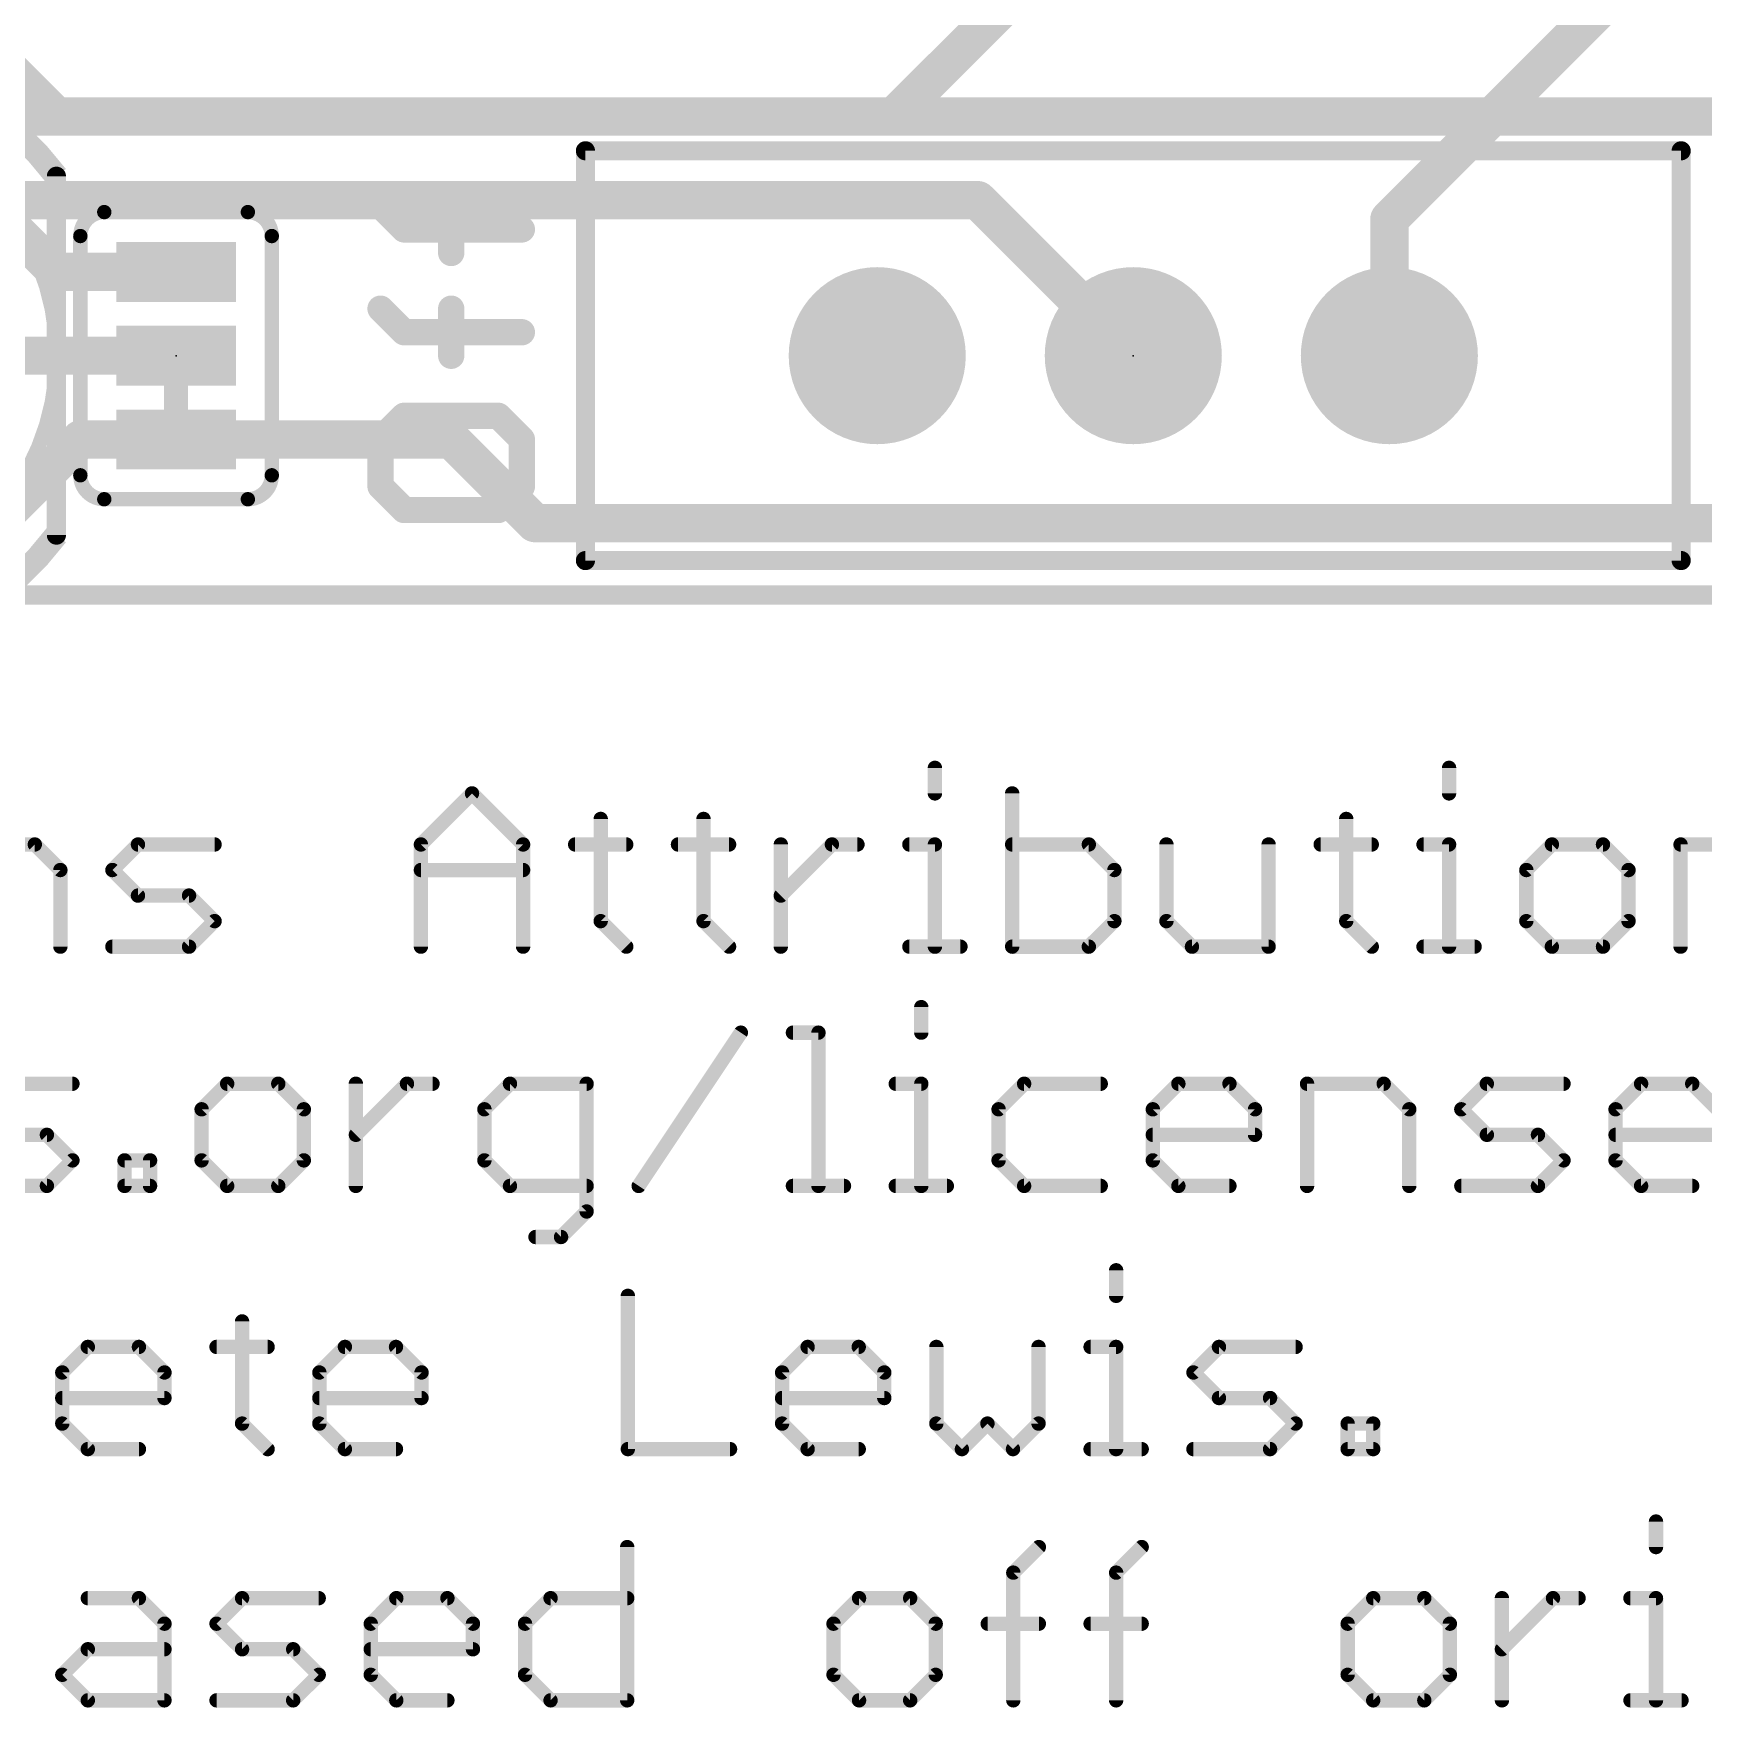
# Model space of a CAD drawing. Extents: x -12 to 102, y -12 to 69.
# Drawn here: x 40.4 to 58.12, y -11.81 to 5.96 of the extents above; entities that cross this region are included whole.
import ezdxf

# ---------------------------------------------------------------- set-up
doc = ezdxf.new("R2010")
doc.units = 0
for name, color, linetype in [('1', 12, 'CONTINUOUS'), ('16', 132, 'CONTINUOUS'), ('17', 110, 'CONTINUOUS'), ('20', 53, 'CONTINUOUS'), ('21', 41, 'CONTINUOUS'), ('22', 40, 'CONTINUOUS'), ('23', 53, 'CONTINUOUS'), ('24', 53, 'CONTINUOUS'), ('51', 53, 'CONTINUOUS')]:
    doc.layers.add(name, color=color, linetype=linetype)

# ---------------------------------------------------------------- blocks, each defined once
blk = doc.blocks.new('RECT')
blk.add_solid([(-0.5, -0.5), (0.5, -0.5), (-0.5, 0.5), (0.5, 0.5)])
blk = doc.blocks.new('ROUNDP')
at = {"const_width": 0.5}
blk.add_lwpolyline([(0, -0.25, 1), (0, 0.25, 1), (0, -0.25)], format="xyb", dxfattribs=at)

msp = doc.modelspace()

# ---------------------------------------------------------------- linework, layer by layer
at = {"layer": '1', "const_width": 0.4064}
for points in [[(53.34, 8.89), (49.53, 5.08)], [(40.64, 5.08), (38.0485, 7.6715)], [(54.7878, 3.9878), (58.42, 7.62)], [(40.64, 5.08), (49.53, 5.08)], [(50.419, 4.191), (38.989, 4.191)], [(52.07, 2.54), (50.419, 4.191)], [(54.7878, 2.54), (54.7878, 3.9878)]]:
    msp.add_lwpolyline(points, dxfattribs=at)
at = {"layer": '1', "const_width": 0.2032}
for points in [[(40.64, 5.1816, 1), (40.64, 4.9784)], [(40.5682, 5.0082, 1), (40.7118, 5.1518)], [(49.4582, 5.1518, 1), (49.6018, 5.0082)], [(49.53, 4.9784, 1), (49.53, 5.1816)], [(50.4908, 4.2628, 1), (50.3472, 4.1192)], [(50.419, 4.0894, 1), (50.419, 4.2926)], [(54.8894, 3.9878, 1), (54.6862, 3.9878)], [(54.716, 4.0596, 1), (54.8596, 3.916)], [(51.9982, 2.4682, 1), (52.1418, 2.6118)], [(54.6862, 2.54, 1), (54.8894, 2.54)]]:
    msp.add_lwpolyline(points, format="xyb", dxfattribs=at)
at = {"layer": '16'}
for points, const_width in [([(25.4, 5.08), (60.706, 5.08)], 0.4064), ([(39.751, 4.318), (40.64, 3.429)], 0.4064), ([(40.64, 3.429), (41.91, 3.429)], 0.4064), ([(39.37, 2.54), (41.91, 2.54)], 0.4064), ([(41.91, 2.54), (41.91, 1.778)], 0.254), ([(40.894, 1.651), (40.132, 0.889)], 0.4064), ([(40.894, 1.651), (41.91, 1.651)], 0.4064), ([(44.831, 1.651), (41.91, 1.651)], 0.4064), ([(44.831, 1.651), (45.72, 0.762)], 0.4064), ([(61.722, 0.762), (45.72, 0.762)], 0.4064)]:
    msp.add_lwpolyline(points, dxfattribs=dict(at, const_width=const_width))
for points, const_width in [([(40.64, 3.5306, 1), (40.64, 3.3274)], 0.2032), ([(40.5682, 3.3572, 1), (40.7118, 3.5008)], 0.2032), ([(41.91, 3.3274, 1), (41.91, 3.5306)], 0.2032), ([(41.9735, 2.54, 1), (41.8465, 2.54)], 0.127), ([(41.91, 2.4384, 1), (41.91, 2.6416)], 0.2032), ([(40.894, 1.7526, 1), (40.894, 1.5494)], 0.2032), ([(40.9658, 1.5792, 1), (40.8222, 1.7228)], 0.2032), ([(41.91, 1.7526, 1), (41.91, 1.5494)], 0.2032), ([(41.8465, 1.778, 1), (41.9735, 1.778)], 0.127), ([(41.91, 1.5494, 1), (41.91, 1.7526)], 0.2032), ([(44.9028, 1.7228, 1), (44.7592, 1.5792)], 0.2032), ([(44.831, 1.5494, 1), (44.831, 1.7526)], 0.2032), ([(45.72, 0.8636, 1), (45.72, 0.6604)], 0.2032), ([(45.6482, 0.6902, 1), (45.7918, 0.8338)], 0.2032)]:
    msp.add_lwpolyline(points, format="xyb", dxfattribs=dict(at, const_width=const_width))
at = {"layer": '20', "const_width": 0.2032}
msp.add_lwpolyline([(2.54, 0), (73.66, 0)], dxfattribs=at)
at = {"layer": '21'}
for points, const_width in [([(40.64, 4.445, 3), (40.64, 0.635)], 0.254), ([(38.1, 0, 1), (38.1, 5.08, 1), (38.1, 0)], 0.1524), ([(46.255, 4.7658, 1), (46.255, 4.6642)], 0.1016), ([(46.3058, 4.715, 1), (46.2042, 4.715)], 0.1016), ([(57.9358, 4.715, 1), (57.8342, 4.715)], 0.1016), ([(57.885, 4.6642, 1), (57.885, 4.7658)], 0.1016), ([(40.6908, 4.445, 1), (40.5892, 4.445)], 0.1016), ([(44.1298, 4.1796, 1), (44.031, 4.0809)], 0.1397), ([(44.9002, 4.1303, 1), (44.7605, 4.1303)], 0.1397), ([(44.3304, 3.9501, 1), (44.3304, 3.8104)], 0.1397), ([(44.281, 3.8309, 1), (44.3798, 3.9297)], 0.1397), ([(45.5803, 3.8104, 1), (45.5803, 3.9501)], 0.1397), ([(44.7605, 3.6303, 1), (44.9002, 3.6303)], 0.1397), ([(44.1298, 3.0882, 1), (44.031, 2.9894)], 0.1397), ([(44.9002, 3.0388, 1), (44.7605, 3.0388)], 0.1397), ([(44.3304, 2.8587, 1), (44.3304, 2.719)], 0.1397), ([(44.281, 2.7394, 1), (44.3798, 2.8382)], 0.1397), ([(45.5803, 2.719, 1), (45.5803, 2.8587)], 0.1397), ([(41.2877, 2.6266, 1), (41.2877, 2.4869)], 0.1397), ([(42.2876, 2.4869, 1), (42.2876, 2.6266)], 0.1397), ([(44.7605, 2.5389, 1), (44.9002, 2.5389)], 0.1397), ([(44.3304, 1.9715, 1), (44.3304, 1.8318)], 0.1397), ([(44.3798, 1.8522, 1), (44.281, 1.951)], 0.1397), ([(45.3797, 1.951, 1), (45.2809, 1.8522)], 0.1397), ([(45.3303, 1.8318, 1), (45.3303, 1.9715)], 0.1397), ([(44.1503, 1.6516, 1), (44.0106, 1.6516)], 0.1397), ([(45.6502, 1.6516, 1), (45.5104, 1.6516)], 0.1397), ([(44.031, 1.701, 1), (44.1298, 1.6022)], 0.1397), ([(45.5309, 1.6022, 1), (45.6297, 1.701)], 0.1397), ([(44.1298, 1.2011, 1), (44.031, 1.1023)], 0.1397), ([(45.6297, 1.1023, 1), (45.5309, 1.2011)], 0.1397), ([(44.0106, 1.1517, 1), (44.1503, 1.1517)], 0.1397), ([(45.5104, 1.1517, 1), (45.6502, 1.1517)], 0.1397), ([(44.3304, 0.9716, 1), (44.3304, 0.8319)], 0.1397), ([(44.281, 0.8523, 1), (44.3798, 0.9511)], 0.1397), ([(45.2809, 0.9511, 1), (45.3797, 0.8523)], 0.1397), ([(45.3303, 0.8319, 1), (45.3303, 0.9716)], 0.1397), ([(40.5892, 0.635, 1), (40.6908, 0.635)], 0.1016), ([(46.255, 0.4158, 1), (46.255, 0.3142)], 0.1016), ([(46.2042, 0.365, 1), (46.3058, 0.365)], 0.1016), ([(57.8342, 0.365, 1), (57.9358, 0.365)], 0.1016), ([(57.885, 0.3142, 1), (57.885, 0.4158)], 0.1016)]:
    msp.add_lwpolyline(points, format="xyb", dxfattribs=dict(at, const_width=const_width))
for points, const_width in [([(57.885, 4.715), (46.255, 4.715)], 0.2032), ([(46.255, 4.715), (46.255, 0.365)], 0.2032), ([(57.885, 0.365), (57.885, 4.715)], 0.2032), ([(40.64, 0.635), (40.64, 4.445)], 0.2032), ([(44.3304, 3.8803), (44.0804, 4.1303)], 0.2794), ([(44.8304, 3.6303), (44.8304, 4.1303)], 0.2794), ([(45.5803, 3.8803), (44.3304, 3.8803)], 0.2794), ([(44.3304, 2.7888), (44.0804, 3.0388)], 0.2794), ([(44.8304, 2.5389), (44.8304, 3.0388)], 0.2794), ([(45.5803, 2.7888), (44.3304, 2.7888)], 0.2794), ([(41.2877, 2.5567), (42.2876, 2.5567)], 0.2794), ([(44.3304, 1.9016), (44.0804, 1.6516)], 0.2794), ([(45.3303, 1.9016), (44.3304, 1.9016)], 0.2794), ([(45.5803, 1.6516), (45.3303, 1.9016)], 0.2794), ([(44.0804, 1.6516), (44.0804, 1.1517)], 0.2794), ([(45.5803, 1.1517), (45.5803, 1.6516)], 0.2794), ([(44.0804, 1.1517), (44.3304, 0.9017)], 0.2794), ([(45.3303, 0.9017), (45.5803, 1.1517)], 0.2794), ([(44.3304, 0.9017), (45.3303, 0.9017)], 0.2794), ([(46.255, 0.365), (57.885, 0.365)], 0.2032)]:
    msp.add_lwpolyline(points, dxfattribs=dict(at, const_width=const_width))
at = {"layer": '22'}
for points, const_width in [([(41.148, 4.064, 0.4142), (40.894, 3.81)], 0.1524), ([(41.148, 4.1021, 1), (41.148, 4.0259)], 0.0762), ([(41.148, 4.0259, 1), (41.148, 4.1021)], 0.0762), ([(42.926, 3.81, 0.4142), (42.672, 4.064)], 0.1524), ([(42.672, 4.1021, 1), (42.672, 4.0259)], 0.0762), ([(42.672, 4.0259, 1), (42.672, 4.1021)], 0.0762), ([(40.9321, 3.81, 1), (40.8559, 3.81)], 0.0762), ([(40.8559, 3.81, 1), (40.9321, 3.81)], 0.0762), ([(42.9641, 3.81, 1), (42.8879, 3.81)], 0.0762), ([(42.8879, 3.81, 1), (42.9641, 3.81)], 0.0762), ([(40.894, 1.27, 0.4142), (41.148, 1.016)], 0.1524), ([(40.9321, 1.27, 1), (40.8559, 1.27)], 0.0762), ([(40.8559, 1.27, 1), (40.9321, 1.27)], 0.0762), ([(42.672, 1.016, 0.4142), (42.926, 1.27)], 0.1524), ([(42.9641, 1.27, 1), (42.8879, 1.27)], 0.0762), ([(42.8879, 1.27, 1), (42.9641, 1.27)], 0.0762), ([(41.148, 1.0541, 1), (41.148, 0.9779)], 0.0762), ([(41.148, 0.9779, 1), (41.148, 1.0541)], 0.0762), ([(42.672, 1.0541, 1), (42.672, 0.9779)], 0.0762), ([(42.672, 0.9779, 1), (42.672, 1.0541)], 0.0762)]:
    msp.add_lwpolyline(points, format="xyb", dxfattribs=dict(at, const_width=const_width))
at = {"layer": '22', "const_width": 0.1524}
for points in [[(42.672, 4.064), (41.148, 4.064)], [(40.894, 3.81), (40.894, 1.27)], [(42.926, 1.27), (42.926, 3.81)], [(42.672, 1.016), (41.148, 1.016)]]:
    msp.add_lwpolyline(points, dxfattribs=at)
at = {"layer": '23'}
msp.add_point((52.07, 2.54), dxfattribs=at)
at = {"layer": '24'}
msp.add_point((41.91, 2.54), dxfattribs=at)
at = {"layer": '51', "const_width": 0.1524}
for points in [[(49.9643, -1.8356), (49.9643, -2.1068)], [(55.4215, -1.8356), (55.4215, -2.1068)], [(44.5088, -2.6491), (45.0511, -2.1068)], [(45.0511, -2.1068), (45.5934, -2.6491)], [(50.7845, -2.1068), (50.7845, -3.7338)], [(46.4171, -2.378), (46.4171, -3.4626)], [(47.5085, -2.378), (47.5085, -3.4626)], [(54.33, -2.378), (54.33, -3.4626)], [(39.5973, -2.6491), (40.4108, -2.6491)], [(40.4108, -2.6491), (40.682, -2.9203)], [(41.2345, -2.9203), (41.5056, -2.6491)], [(41.5056, -2.6491), (42.3191, -2.6491)], [(44.5088, -3.7338), (44.5088, -2.6491)], [(45.5934, -2.6491), (45.5934, -3.7338)], [(46.1459, -2.6491), (46.6883, -2.6491)], [(47.2374, -2.6491), (47.7797, -2.6491)], [(48.3288, -3.7338), (48.3288, -2.6491)], [(48.3288, -3.1915), (48.8711, -2.6491)], [(48.8711, -2.6491), (49.1423, -2.6491)], [(49.6931, -2.6491), (49.9643, -2.6491)], [(49.9643, -2.6491), (49.9643, -3.7338)], [(51.598, -2.6491), (50.7845, -2.6491)], [(51.8692, -2.9203), (51.598, -2.6491)], [(52.4217, -2.6491), (52.4217, -3.4626)], [(53.5064, -3.7338), (53.5064, -2.6491)], [(54.0589, -2.6491), (54.6012, -2.6491)], [(55.1503, -2.6491), (55.4215, -2.6491)], [(55.4215, -2.6491), (55.4215, -3.7338)], [(56.5129, -2.6491), (56.2417, -2.9203)], [(57.0552, -2.6491), (56.5129, -2.6491)], [(57.3264, -2.9203), (57.0552, -2.6491)], [(57.8789, -3.7338), (57.8789, -2.6491)], [(57.8789, -2.6491), (58.6924, -2.6491)], [(40.682, -2.9203), (40.682, -3.7338)], [(41.5056, -3.1915), (41.2345, -2.9203)], [(44.5088, -2.9203), (45.5934, -2.9203)], [(51.8692, -3.4626), (51.8692, -2.9203)], [(56.2417, -2.9203), (56.2417, -3.4626)], [(57.3264, -3.4626), (57.3264, -2.9203)], [(42.048, -3.1915), (41.5056, -3.1915)], [(42.3191, -3.4626), (42.048, -3.1915)], [(42.048, -3.7338), (42.3191, -3.4626)], [(46.4171, -3.4626), (46.6883, -3.7338)], [(47.5085, -3.4626), (47.7797, -3.7338)], [(51.598, -3.7338), (51.8692, -3.4626)], [(52.4217, -3.4626), (52.6929, -3.7338)], [(54.33, -3.4626), (54.6012, -3.7338)], [(56.2417, -3.4626), (56.5129, -3.7338)], [(57.0552, -3.7338), (57.3264, -3.4626)], [(41.2345, -3.7338), (42.048, -3.7338)], [(49.6931, -3.7338), (50.2354, -3.7338)], [(50.7845, -3.7338), (51.598, -3.7338)], [(52.6929, -3.7338), (53.5064, -3.7338)], [(55.1503, -3.7338), (55.6926, -3.7338)], [(56.5129, -3.7338), (57.0552, -3.7338)], [(49.8198, -4.3756), (49.8198, -4.6468)], [(46.8201, -6.2738), (47.9047, -4.6468)], [(48.4572, -4.6468), (48.7284, -4.6468)], [(48.7284, -4.6468), (48.7284, -6.2738)], [(39.9969, -5.1891), (40.8104, -5.1891)], [(42.4526, -5.1891), (42.1814, -5.4603)], [(42.9949, -5.1891), (42.4526, -5.1891)], [(43.2661, -5.4603), (42.9949, -5.1891)], [(43.8186, -6.2738), (43.8186, -5.1891)], [(43.8186, -5.7315), (44.3609, -5.1891)], [(44.3609, -5.1891), (44.6321, -5.1891)], [(45.4541, -5.1891), (45.1829, -5.4603)], [(46.2676, -5.1891), (45.4541, -5.1891)], [(46.2676, -6.545), (46.2676, -5.1891)], [(49.5487, -5.1891), (49.8198, -5.1891)], [(49.8198, -5.1891), (49.8198, -6.2738)], [(50.9113, -5.1891), (50.6401, -5.4603)], [(51.7247, -5.1891), (50.9113, -5.1891)], [(52.2772, -5.4603), (52.5484, -5.1891)], [(52.5484, -5.1891), (53.0907, -5.1891)], [(53.0907, -5.1891), (53.3619, -5.4603)], [(53.9144, -6.2738), (53.9144, -5.1891)], [(53.9144, -5.1891), (54.7279, -5.1891)], [(54.7279, -5.1891), (54.9991, -5.4603)], [(55.5516, -5.4603), (55.8227, -5.1891)], [(55.8227, -5.1891), (56.6362, -5.1891)], [(57.1887, -5.4603), (57.4599, -5.1891)], [(57.4599, -5.1891), (58.0022, -5.1891)], [(58.0022, -5.1891), (58.2734, -5.4603)], [(42.1814, -5.4603), (42.1814, -6.0026)], [(43.2661, -6.0026), (43.2661, -5.4603)], [(45.1829, -5.4603), (45.1829, -6.0026)], [(50.6401, -5.4603), (50.6401, -6.0026)], [(52.2772, -6.0026), (52.2772, -5.4603)], [(53.3619, -5.4603), (53.3619, -5.7315)], [(54.9991, -5.4603), (54.9991, -6.2738)], [(55.8227, -5.7315), (55.5516, -5.4603)], [(57.1887, -6.0026), (57.1887, -5.4603)], [(40.5392, -5.7315), (39.9969, -5.7315)], [(40.8104, -6.0026), (40.5392, -5.7315)], [(53.3619, -5.7315), (52.2772, -5.7315)], [(56.3651, -5.7315), (55.8227, -5.7315)], [(56.6362, -6.0026), (56.3651, -5.7315)], [(58.2734, -5.7315), (57.1887, -5.7315)], [(40.5392, -6.2738), (40.8104, -6.0026)], [(41.3629, -6.2738), (41.3629, -6.0026)], [(41.3629, -6.0026), (41.634, -6.0026)], [(41.634, -6.0026), (41.634, -6.2738)], [(42.1814, -6.0026), (42.4526, -6.2738)], [(42.9949, -6.2738), (43.2661, -6.0026)], [(45.1829, -6.0026), (45.4541, -6.2738)], [(50.6401, -6.0026), (50.9113, -6.2738)], [(52.5484, -6.2738), (52.2772, -6.0026)], [(56.3651, -6.2738), (56.6362, -6.0026)], [(57.4599, -6.2738), (57.1887, -6.0026)], [(39.7257, -6.2738), (40.5392, -6.2738)], [(41.634, -6.2738), (41.3629, -6.2738)], [(42.4526, -6.2738), (42.9949, -6.2738)], [(45.4541, -6.2738), (46.2676, -6.2738)], [(48.4572, -6.2738), (48.9995, -6.2738)], [(49.5487, -6.2738), (50.091, -6.2738)], [(50.9113, -6.2738), (51.7247, -6.2738)], [(53.0907, -6.2738), (52.5484, -6.2738)], [(55.5516, -6.2738), (56.3651, -6.2738)], [(58.0022, -6.2738), (57.4599, -6.2738)], [(45.9964, -6.8161), (46.2676, -6.545)], [(45.7252, -6.8161), (45.9964, -6.8161)], [(51.8879, -7.1696), (51.8879, -7.4408)], [(46.7053, -7.4408), (46.7053, -9.0678)], [(42.6107, -7.712), (42.6107, -8.7966)], [(40.7024, -8.2543), (40.9735, -7.9831)], [(40.9735, -7.9831), (41.5159, -7.9831)], [(41.5159, -7.9831), (41.787, -8.2543)], [(42.3395, -7.9831), (42.8818, -7.9831)], [(43.431, -8.2543), (43.7021, -7.9831)], [(43.7021, -7.9831), (44.2444, -7.9831)], [(44.2444, -7.9831), (44.5156, -8.2543)], [(48.3424, -8.2543), (48.6136, -7.9831)], [(48.6136, -7.9831), (49.1559, -7.9831)], [(49.1559, -7.9831), (49.4271, -8.2543)], [(49.9796, -7.9831), (49.9796, -8.7966)], [(51.0642, -8.7966), (51.0642, -7.9831)], [(51.6167, -7.9831), (51.8879, -7.9831)], [(51.8879, -7.9831), (51.8879, -9.0678)], [(52.7082, -8.2543), (52.9793, -7.9831)], [(52.9793, -7.9831), (53.7928, -7.9831)], [(40.7024, -8.7966), (40.7024, -8.2543)], [(41.787, -8.2543), (41.787, -8.5255)], [(43.431, -8.7966), (43.431, -8.2543)], [(44.5156, -8.2543), (44.5156, -8.5255)], [(48.3424, -8.7966), (48.3424, -8.2543)], [(49.4271, -8.2543), (49.4271, -8.5255)], [(52.9793, -8.5255), (52.7082, -8.2543)], [(41.787, -8.5255), (40.7024, -8.5255)], [(44.5156, -8.5255), (43.431, -8.5255)], [(49.4271, -8.5255), (48.3424, -8.5255)], [(53.5217, -8.5255), (52.9793, -8.5255)], [(53.7928, -8.7966), (53.5217, -8.5255)], [(40.9735, -9.0678), (40.7024, -8.7966)], [(42.6107, -8.7966), (42.8818, -9.0678)], [(43.7021, -9.0678), (43.431, -8.7966)], [(48.6136, -9.0678), (48.3424, -8.7966)], [(49.9796, -8.7966), (50.2507, -9.0678)], [(50.2507, -9.0678), (50.5219, -8.7966)], [(50.5219, -8.7966), (50.7931, -9.0678)], [(50.7931, -9.0678), (51.0642, -8.7966)], [(53.5217, -9.0678), (53.7928, -8.7966)], [(54.3453, -9.0678), (54.3453, -8.7966)], [(54.3453, -8.7966), (54.6165, -8.7966)], [(54.6165, -8.7966), (54.6165, -9.0678)], [(41.5159, -9.0678), (40.9735, -9.0678)], [(44.2444, -9.0678), (43.7021, -9.0678)], [(46.7053, -9.0678), (47.7899, -9.0678)], [(49.1559, -9.0678), (48.6136, -9.0678)], [(51.6167, -9.0678), (52.1591, -9.0678)], [(52.7082, -9.0678), (53.5217, -9.0678)], [(54.6165, -9.0678), (54.3453, -9.0678)], [(57.6179, -9.8366), (57.6179, -10.1078)], [(46.6985, -10.1078), (46.6985, -11.7348)], [(50.7965, -10.379), (51.0676, -10.1078)], [(51.8879, -10.379), (52.1591, -10.1078)], [(50.7965, -11.7348), (50.7965, -10.379)], [(51.8879, -11.7348), (51.8879, -10.379)], [(40.9735, -10.6501), (41.5159, -10.6501)], [(41.5159, -10.6501), (41.787, -10.9213)], [(42.3395, -10.9213), (42.6107, -10.6501)], [(42.6107, -10.6501), (43.4242, -10.6501)], [(43.9767, -10.9213), (44.2478, -10.6501)], [(44.2478, -10.6501), (44.7902, -10.6501)], [(44.7902, -10.6501), (45.0613, -10.9213)], [(45.6138, -10.9213), (45.885, -10.6501)], [(45.885, -10.6501), (46.6985, -10.6501)], [(49.1593, -10.6501), (48.8881, -10.9213)], [(49.7016, -10.6501), (49.1593, -10.6501)], [(49.9728, -10.9213), (49.7016, -10.6501)], [(54.6165, -10.6501), (54.3453, -10.9213)], [(55.1588, -10.6501), (54.6165, -10.6501)], [(55.43, -10.9213), (55.1588, -10.6501)], [(55.9825, -11.7348), (55.9825, -10.6501)], [(55.9825, -11.1925), (56.5248, -10.6501)], [(56.5248, -10.6501), (56.796, -10.6501)], [(57.3468, -10.6501), (57.6179, -10.6501)], [(57.6179, -10.6501), (57.6179, -11.7348)], [(41.787, -10.9213), (41.787, -11.7348)], [(42.6107, -11.1925), (42.3395, -10.9213)], [(43.9767, -11.4636), (43.9767, -10.9213)], [(45.0613, -10.9213), (45.0613, -11.1925)], [(45.6138, -11.4636), (45.6138, -10.9213)], [(48.8881, -10.9213), (48.8881, -11.4636)], [(49.9728, -11.4636), (49.9728, -10.9213)], [(50.5253, -10.9213), (51.0676, -10.9213)], [(51.6167, -10.9213), (52.1591, -10.9213)], [(54.3453, -10.9213), (54.3453, -11.4636)], [(55.43, -11.4636), (55.43, -10.9213)], [(40.7024, -11.4636), (40.9735, -11.1925)], [(40.9735, -11.1925), (41.787, -11.1925)], [(43.153, -11.1925), (42.6107, -11.1925)], [(43.4242, -11.4636), (43.153, -11.1925)], [(45.0613, -11.1925), (43.9767, -11.1925)], [(40.9735, -11.7348), (40.7024, -11.4636)], [(43.153, -11.7348), (43.4242, -11.4636)], [(44.2478, -11.7348), (43.9767, -11.4636)], [(45.885, -11.7348), (45.6138, -11.4636)], [(48.8881, -11.4636), (49.1593, -11.7348)], [(49.7016, -11.7348), (49.9728, -11.4636)], [(54.3453, -11.4636), (54.6165, -11.7348)], [(55.1588, -11.7348), (55.43, -11.4636)], [(41.787, -11.7348), (40.9735, -11.7348)], [(42.3395, -11.7348), (43.153, -11.7348)], [(44.7902, -11.7348), (44.2478, -11.7348)], [(46.6985, -11.7348), (45.885, -11.7348)], [(49.1593, -11.7348), (49.7016, -11.7348)], [(54.6165, -11.7348), (55.1588, -11.7348)], [(57.3468, -11.7348), (57.8891, -11.7348)]]:
    msp.add_lwpolyline(points, dxfattribs=at)
at = {"layer": '51', "const_width": 0.0762}
for points in [[(50.0024, -1.8356, 1), (49.9262, -1.8356)], [(55.4596, -1.8356, 1), (55.3834, -1.8356)], [(45.078, -2.0799, 1), (45.0242, -2.1338)], [(45.078, -2.1338, 1), (45.0242, -2.0799)], [(49.9262, -2.1068, 1), (50.0024, -2.1068)], [(50.8226, -2.1068, 1), (50.7464, -2.1068)], [(55.3834, -2.1068, 1), (55.4596, -2.1068)], [(46.4552, -2.378, 1), (46.379, -2.378)], [(47.5466, -2.378, 1), (47.4704, -2.378)], [(54.3681, -2.378, 1), (54.2919, -2.378)], [(40.4377, -2.6222, 1), (40.3839, -2.6761)], [(40.4108, -2.6872, 1), (40.4108, -2.611)], [(41.5056, -2.611, 1), (41.5056, -2.6872)], [(41.5326, -2.6761, 1), (41.4787, -2.6222)], [(42.3191, -2.6872, 1), (42.3191, -2.611)], [(44.4818, -2.6222, 1), (44.5357, -2.6761)], [(44.5469, -2.6491, 1), (44.4707, -2.6491)], [(45.6315, -2.6491, 1), (45.5553, -2.6491)], [(45.5665, -2.6761, 1), (45.6204, -2.6222)], [(46.1459, -2.611, 1), (46.1459, -2.6872)], [(46.6883, -2.6872, 1), (46.6883, -2.611)], [(47.2374, -2.611, 1), (47.2374, -2.6872)], [(47.7797, -2.6872, 1), (47.7797, -2.611)], [(48.3669, -2.6491, 1), (48.2907, -2.6491)], [(48.8711, -2.611, 1), (48.8711, -2.6872)], [(48.8981, -2.6761, 1), (48.8442, -2.6222)], [(49.1423, -2.6872, 1), (49.1423, -2.611)], [(49.6931, -2.611, 1), (49.6931, -2.6872)], [(50.0024, -2.6491, 1), (49.9262, -2.6491)], [(49.9643, -2.6872, 1), (49.9643, -2.611)], [(50.7845, -2.611, 1), (50.7845, -2.6872)], [(51.625, -2.6222, 1), (51.5711, -2.6761)], [(51.598, -2.6872, 1), (51.598, -2.611)], [(52.4598, -2.6491, 1), (52.3836, -2.6491)], [(53.5445, -2.6491, 1), (53.4683, -2.6491)], [(54.0589, -2.611, 1), (54.0589, -2.6872)], [(54.6012, -2.6872, 1), (54.6012, -2.611)], [(55.1503, -2.611, 1), (55.1503, -2.6872)], [(55.4596, -2.6491, 1), (55.3834, -2.6491)], [(55.4215, -2.6872, 1), (55.4215, -2.611)], [(56.5129, -2.611, 1), (56.5129, -2.6872)], [(56.5398, -2.6761, 1), (56.4859, -2.6222)], [(57.0822, -2.6222, 1), (57.0283, -2.6761)], [(57.0552, -2.6872, 1), (57.0552, -2.611)], [(57.917, -2.6491, 1), (57.8408, -2.6491)], [(57.8789, -2.611, 1), (57.8789, -2.6872)], [(40.7201, -2.9203, 1), (40.6439, -2.9203)], [(40.655, -2.9472, 1), (40.7089, -2.8934)], [(41.2614, -2.8934, 1), (41.2075, -2.9472)], [(41.2075, -2.8934, 1), (41.2614, -2.9472)], [(44.5088, -2.8822, 1), (44.5088, -2.9584)], [(45.5934, -2.9584, 1), (45.5934, -2.8822)], [(51.9073, -2.9203, 1), (51.8311, -2.9203)], [(51.8423, -2.9472, 1), (51.8961, -2.8934)], [(56.2798, -2.9203, 1), (56.2036, -2.9203)], [(56.2148, -2.8934, 1), (56.2687, -2.9472)], [(57.3645, -2.9203, 1), (57.2883, -2.9203)], [(57.2994, -2.9472, 1), (57.3533, -2.8934)], [(41.5056, -3.1534, 1), (41.5056, -3.2296)], [(41.4787, -3.2184, 1), (41.5326, -3.1645)], [(42.0749, -3.1645, 1), (42.021, -3.2184)], [(42.048, -3.2296, 1), (42.048, -3.1534)], [(48.3019, -3.1645, 1), (48.3557, -3.2184)], [(42.3461, -3.4896, 1), (42.2922, -3.4357)], [(42.2922, -3.4896, 1), (42.3461, -3.4357)], [(46.444, -3.4357, 1), (46.3902, -3.4896)], [(46.379, -3.4626, 1), (46.4552, -3.4626)], [(47.5355, -3.4357, 1), (47.4816, -3.4896)], [(47.4704, -3.4626, 1), (47.5466, -3.4626)], [(51.8311, -3.4626, 1), (51.9073, -3.4626)], [(51.8961, -3.4896, 1), (51.8423, -3.4357)], [(52.4486, -3.4357, 1), (52.3948, -3.4896)], [(52.3836, -3.4626, 1), (52.4598, -3.4626)], [(54.357, -3.4357, 1), (54.3031, -3.4896)], [(54.2919, -3.4626, 1), (54.3681, -3.4626)], [(56.2687, -3.4357, 1), (56.2148, -3.4896)], [(56.2036, -3.4626, 1), (56.2798, -3.4626)], [(57.2883, -3.4626, 1), (57.3645, -3.4626)], [(57.3533, -3.4896, 1), (57.2994, -3.4357)], [(40.6439, -3.7338, 1), (40.7201, -3.7338)], [(41.2345, -3.6957, 1), (41.2345, -3.7719)], [(42.021, -3.7069, 1), (42.0749, -3.7607)], [(42.048, -3.7719, 1), (42.048, -3.6957)], [(44.4707, -3.7338, 1), (44.5469, -3.7338)], [(45.5553, -3.7338, 1), (45.6315, -3.7338)], [(46.6613, -3.7607, 1), (46.7152, -3.7069)], [(47.7528, -3.7607, 1), (47.8066, -3.7069)], [(48.2907, -3.7338, 1), (48.3669, -3.7338)], [(49.6931, -3.6957, 1), (49.6931, -3.7719)], [(49.9262, -3.7338, 1), (50.0024, -3.7338)], [(50.2354, -3.7719, 1), (50.2354, -3.6957)], [(50.7845, -3.6957, 1), (50.7845, -3.7719)], [(50.7464, -3.7338, 1), (50.8226, -3.7338)], [(51.5711, -3.7069, 1), (51.625, -3.7607)], [(51.598, -3.7719, 1), (51.598, -3.6957)], [(52.6929, -3.6957, 1), (52.6929, -3.7719)], [(52.6659, -3.7607, 1), (52.7198, -3.7069)], [(53.4683, -3.7338, 1), (53.5445, -3.7338)], [(53.5064, -3.7719, 1), (53.5064, -3.6957)], [(54.5742, -3.7607, 1), (54.6281, -3.7069)], [(55.1503, -3.6957, 1), (55.1503, -3.7719)], [(55.3834, -3.7338, 1), (55.4596, -3.7338)], [(55.6926, -3.7719, 1), (55.6926, -3.6957)], [(56.5129, -3.6957, 1), (56.5129, -3.7719)], [(56.4859, -3.7607, 1), (56.5398, -3.7069)], [(57.0283, -3.7069, 1), (57.0822, -3.7607)], [(57.0552, -3.7719, 1), (57.0552, -3.6957)], [(57.8408, -3.7338, 1), (57.917, -3.7338)], [(49.8579, -4.3756, 1), (49.7817, -4.3756)], [(47.9364, -4.6679, 1), (47.873, -4.6257)], [(48.4572, -4.6087, 1), (48.4572, -4.6849)], [(48.7665, -4.6468, 1), (48.6903, -4.6468)], [(48.7284, -4.6849, 1), (48.7284, -4.6087)], [(49.7817, -4.6468, 1), (49.8579, -4.6468)], [(40.8104, -5.2272, 1), (40.8104, -5.151)], [(42.4526, -5.151, 1), (42.4526, -5.2272)], [(42.4796, -5.2161, 1), (42.4257, -5.1622)], [(43.0219, -5.1622, 1), (42.968, -5.2161)], [(42.9949, -5.2272, 1), (42.9949, -5.151)], [(43.8567, -5.1891, 1), (43.7805, -5.1891)], [(44.3609, -5.151, 1), (44.3609, -5.2272)], [(44.3879, -5.2161, 1), (44.334, -5.1622)], [(44.6321, -5.2272, 1), (44.6321, -5.151)], [(45.4541, -5.151, 1), (45.4541, -5.2272)], [(45.481, -5.2161, 1), (45.4271, -5.1622)], [(46.3057, -5.1891, 1), (46.2295, -5.1891)], [(46.2676, -5.2272, 1), (46.2676, -5.151)], [(49.5487, -5.151, 1), (49.5487, -5.2272)], [(49.8579, -5.1891, 1), (49.7817, -5.1891)], [(49.8198, -5.2272, 1), (49.8198, -5.151)], [(50.9113, -5.151, 1), (50.9113, -5.2272)], [(50.9382, -5.2161, 1), (50.8843, -5.1622)], [(51.7247, -5.2272, 1), (51.7247, -5.151)], [(52.5484, -5.151, 1), (52.5484, -5.2272)], [(52.5753, -5.2161, 1), (52.5215, -5.1622)], [(53.1177, -5.1622, 1), (53.0638, -5.2161)], [(53.0907, -5.2272, 1), (53.0907, -5.151)], [(53.9525, -5.1891, 1), (53.8763, -5.1891)], [(53.9144, -5.151, 1), (53.9144, -5.2272)], [(54.7548, -5.1622, 1), (54.701, -5.2161)], [(54.7279, -5.2272, 1), (54.7279, -5.151)], [(55.8227, -5.151, 1), (55.8227, -5.2272)], [(55.8497, -5.2161, 1), (55.7958, -5.1622)], [(56.6362, -5.2272, 1), (56.6362, -5.151)], [(57.4599, -5.151, 1), (57.4599, -5.2272)], [(57.4868, -5.2161, 1), (57.4329, -5.1622)], [(58.0291, -5.1622, 1), (57.9753, -5.2161)], [(58.0022, -5.2272, 1), (58.0022, -5.151)], [(42.2195, -5.4603, 1), (42.1433, -5.4603)], [(42.1545, -5.4334, 1), (42.2084, -5.4872)], [(43.3042, -5.4603, 1), (43.228, -5.4603)], [(43.2392, -5.4872, 1), (43.293, -5.4334)], [(45.221, -5.4603, 1), (45.1448, -5.4603)], [(45.156, -5.4334, 1), (45.2098, -5.4872)], [(50.6782, -5.4603, 1), (50.602, -5.4603)], [(50.6131, -5.4334, 1), (50.667, -5.4872)], [(52.3153, -5.4603, 1), (52.2391, -5.4603)], [(52.2503, -5.4334, 1), (52.3042, -5.4872)], [(53.4, -5.4603, 1), (53.3238, -5.4603)], [(53.335, -5.4872, 1), (53.3888, -5.4334)], [(55.0372, -5.4603, 1), (54.961, -5.4603)], [(54.9721, -5.4872, 1), (55.026, -5.4334)], [(55.5785, -5.4334, 1), (55.5246, -5.4872)], [(55.5246, -5.4334, 1), (55.5785, -5.4872)], [(57.2268, -5.4603, 1), (57.1506, -5.4603)], [(57.1618, -5.4334, 1), (57.2157, -5.4872)], [(40.5661, -5.7045, 1), (40.5123, -5.7584)], [(40.5392, -5.7696, 1), (40.5392, -5.6934)], [(43.7917, -5.7045, 1), (43.8455, -5.7584)], [(52.2772, -5.6934, 1), (52.2772, -5.7696)], [(53.3619, -5.7696, 1), (53.3619, -5.6934)], [(55.8227, -5.6934, 1), (55.8227, -5.7696)], [(55.7958, -5.7584, 1), (55.8497, -5.7045)], [(56.392, -5.7045, 1), (56.3381, -5.7584)], [(56.3651, -5.7696, 1), (56.3651, -5.6934)], [(57.1887, -5.6934, 1), (57.1887, -5.7696)], [(53.3238, -5.7315, 1), (53.4, -5.7315)], [(40.8373, -6.0296, 1), (40.7834, -5.9757)], [(40.7834, -6.0296, 1), (40.8373, -5.9757)], [(41.401, -6.0026, 1), (41.3248, -6.0026)], [(41.3629, -5.9645, 1), (41.3629, -6.0407)], [(41.6721, -6.0026, 1), (41.5959, -6.0026)], [(41.634, -6.0407, 1), (41.634, -5.9645)], [(42.2084, -5.9757, 1), (42.1545, -6.0296)], [(42.1433, -6.0026, 1), (42.2195, -6.0026)], [(43.228, -6.0026, 1), (43.3042, -6.0026)], [(43.293, -6.0296, 1), (43.2392, -5.9757)], [(45.2098, -5.9757, 1), (45.156, -6.0296)], [(45.1448, -6.0026, 1), (45.221, -6.0026)], [(50.667, -5.9757, 1), (50.6131, -6.0296)], [(50.602, -6.0026, 1), (50.6782, -6.0026)], [(52.3042, -5.9757, 1), (52.2503, -6.0296)], [(52.2391, -6.0026, 1), (52.3153, -6.0026)], [(56.6632, -6.0296, 1), (56.6093, -5.9757)], [(56.6093, -6.0296, 1), (56.6632, -5.9757)], [(57.2157, -5.9757, 1), (57.1618, -6.0296)], [(57.1506, -6.0026, 1), (57.2268, -6.0026)], [(40.5123, -6.2469, 1), (40.5661, -6.3007)], [(40.5392, -6.3119, 1), (40.5392, -6.2357)], [(41.3629, -6.2357, 1), (41.3629, -6.3119)], [(41.634, -6.3119, 1), (41.634, -6.2357)], [(42.4526, -6.2357, 1), (42.4526, -6.3119)], [(42.4257, -6.3007, 1), (42.4796, -6.2469)], [(42.968, -6.2469, 1), (43.0219, -6.3007)], [(42.9949, -6.3119, 1), (42.9949, -6.2357)], [(45.4541, -6.2357, 1), (45.4541, -6.3119)], [(45.4271, -6.3007, 1), (45.481, -6.2469)], [(46.2676, -6.3119, 1), (46.2676, -6.2357)], [(46.7884, -6.2527, 1), (46.8518, -6.2949)], [(48.4572, -6.2357, 1), (48.4572, -6.3119)], [(48.9995, -6.3119, 1), (48.9995, -6.2357)], [(49.5487, -6.2357, 1), (49.5487, -6.3119)], [(50.091, -6.3119, 1), (50.091, -6.2357)], [(50.9113, -6.2357, 1), (50.9113, -6.3119)], [(50.8843, -6.3007, 1), (50.9382, -6.2469)], [(51.7247, -6.3119, 1), (51.7247, -6.2357)], [(52.5484, -6.2357, 1), (52.5484, -6.3119)], [(52.5215, -6.3007, 1), (52.5753, -6.2469)], [(53.0907, -6.3119, 1), (53.0907, -6.2357)], [(55.5516, -6.2357, 1), (55.5516, -6.3119)], [(56.3381, -6.2469, 1), (56.392, -6.3007)], [(56.3651, -6.3119, 1), (56.3651, -6.2357)], [(57.4599, -6.2357, 1), (57.4599, -6.3119)], [(57.4329, -6.3007, 1), (57.4868, -6.2469)], [(58.0022, -6.3119, 1), (58.0022, -6.2357)], [(41.3248, -6.2738, 1), (41.401, -6.2738)], [(41.5959, -6.2738, 1), (41.6721, -6.2738)], [(43.7805, -6.2738, 1), (43.8567, -6.2738)], [(48.6903, -6.2738, 1), (48.7665, -6.2738)], [(49.7817, -6.2738, 1), (49.8579, -6.2738)], [(53.8763, -6.2738, 1), (53.9525, -6.2738)], [(54.961, -6.2738, 1), (55.0372, -6.2738)], [(46.2295, -6.545, 1), (46.3057, -6.545)], [(46.2945, -6.5719, 1), (46.2406, -6.518)], [(45.7252, -6.778, 1), (45.7252, -6.8542)], [(45.9695, -6.7892, 1), (46.0233, -6.8431)], [(45.9964, -6.8542, 1), (45.9964, -6.778)], [(51.926, -7.1696, 1), (51.8498, -7.1696)], [(46.7434, -7.4408, 1), (46.6672, -7.4408)], [(51.8498, -7.4408, 1), (51.926, -7.4408)], [(42.6488, -7.712, 1), (42.5726, -7.712)], [(40.9735, -7.945, 1), (40.9735, -8.0212)], [(41.0005, -8.0101, 1), (40.9466, -7.9562)], [(41.5428, -7.9562, 1), (41.4889, -8.0101)], [(41.5159, -8.0212, 1), (41.5159, -7.945)], [(42.3395, -7.945, 1), (42.3395, -8.0212)], [(42.8818, -8.0212, 1), (42.8818, -7.945)], [(43.7021, -7.945, 1), (43.7021, -8.0212)], [(43.7291, -8.0101, 1), (43.6752, -7.9562)], [(44.2714, -7.9562, 1), (44.2175, -8.0101)], [(44.2444, -8.0212, 1), (44.2444, -7.945)], [(48.6136, -7.945, 1), (48.6136, -8.0212)], [(48.6405, -8.0101, 1), (48.5866, -7.9562)], [(49.1829, -7.9562, 1), (49.129, -8.0101)], [(49.1559, -8.0212, 1), (49.1559, -7.945)], [(50.0177, -7.9831, 1), (49.9415, -7.9831)], [(51.1023, -7.9831, 1), (51.0261, -7.9831)], [(51.6167, -7.945, 1), (51.6167, -8.0212)], [(51.926, -7.9831, 1), (51.8498, -7.9831)], [(51.8879, -8.0212, 1), (51.8879, -7.945)], [(52.9793, -7.945, 1), (52.9793, -8.0212)], [(53.0063, -8.0101, 1), (52.9524, -7.9562)], [(53.7928, -8.0212, 1), (53.7928, -7.945)], [(40.7405, -8.2543, 1), (40.6643, -8.2543)], [(40.6754, -8.2274, 1), (40.7293, -8.2812)], [(41.8251, -8.2543, 1), (41.7489, -8.2543)], [(41.7601, -8.2812, 1), (41.814, -8.2274)], [(43.4691, -8.2543, 1), (43.3929, -8.2543)], [(43.404, -8.2274, 1), (43.4579, -8.2812)], [(44.5537, -8.2543, 1), (44.4775, -8.2543)], [(44.4887, -8.2812, 1), (44.5426, -8.2274)], [(48.3805, -8.2543, 1), (48.3043, -8.2543)], [(48.3155, -8.2274, 1), (48.3694, -8.2812)], [(49.4652, -8.2543, 1), (49.389, -8.2543)], [(49.4001, -8.2812, 1), (49.454, -8.2274)], [(52.7351, -8.2274, 1), (52.6812, -8.2812)], [(52.6812, -8.2274, 1), (52.7351, -8.2812)], [(40.7024, -8.4874, 1), (40.7024, -8.5636)], [(41.7489, -8.5255, 1), (41.8251, -8.5255)], [(41.787, -8.5636, 1), (41.787, -8.4874)], [(43.431, -8.4874, 1), (43.431, -8.5636)], [(44.4775, -8.5255, 1), (44.5537, -8.5255)], [(44.5156, -8.5636, 1), (44.5156, -8.4874)], [(48.3424, -8.4874, 1), (48.3424, -8.5636)], [(49.389, -8.5255, 1), (49.4652, -8.5255)], [(49.4271, -8.5636, 1), (49.4271, -8.4874)], [(52.9793, -8.4874, 1), (52.9793, -8.5636)], [(52.9524, -8.5524, 1), (53.0063, -8.4985)], [(53.5486, -8.4985, 1), (53.4947, -8.5524)], [(53.5217, -8.5636, 1), (53.5217, -8.4874)], [(40.7293, -8.7697, 1), (40.6754, -8.8236)], [(40.6643, -8.7966, 1), (40.7405, -8.7966)], [(42.6376, -8.7697, 1), (42.5837, -8.8236)], [(42.5726, -8.7966, 1), (42.6488, -8.7966)], [(43.4579, -8.7697, 1), (43.404, -8.8236)], [(43.3929, -8.7966, 1), (43.4691, -8.7966)], [(48.3694, -8.7697, 1), (48.3155, -8.8236)], [(48.3043, -8.7966, 1), (48.3805, -8.7966)], [(50.0065, -8.7697, 1), (49.9526, -8.8236)], [(49.9415, -8.7966, 1), (50.0177, -8.7966)], [(50.5488, -8.7697, 1), (50.495, -8.8236)], [(50.5488, -8.8236, 1), (50.495, -8.7697)], [(51.0261, -8.7966, 1), (51.1023, -8.7966)], [(51.0912, -8.8236, 1), (51.0373, -8.7697)], [(53.8198, -8.8236, 1), (53.7659, -8.7697)], [(53.7659, -8.8236, 1), (53.8198, -8.7697)], [(54.3834, -8.7966, 1), (54.3072, -8.7966)], [(54.3453, -8.7585, 1), (54.3453, -8.8347)], [(54.6546, -8.7966, 1), (54.5784, -8.7966)], [(54.6165, -8.8347, 1), (54.6165, -8.7585)], [(40.9735, -9.0297, 1), (40.9735, -9.1059)], [(40.9466, -9.0947, 1), (41.0005, -9.0409)], [(41.5159, -9.1059, 1), (41.5159, -9.0297)], [(42.8549, -9.0947, 1), (42.9088, -9.0409)], [(43.7021, -9.0297, 1), (43.7021, -9.1059)], [(43.6752, -9.0947, 1), (43.7291, -9.0409)], [(44.2444, -9.1059, 1), (44.2444, -9.0297)], [(46.7053, -9.0297, 1), (46.7053, -9.1059)], [(46.6672, -9.0678, 1), (46.7434, -9.0678)], [(47.7899, -9.1059, 1), (47.7899, -9.0297)], [(48.6136, -9.0297, 1), (48.6136, -9.1059)], [(48.5866, -9.0947, 1), (48.6405, -9.0409)], [(49.1559, -9.1059, 1), (49.1559, -9.0297)], [(50.2238, -9.0409, 1), (50.2777, -9.0947)], [(50.2238, -9.0947, 1), (50.2777, -9.0409)], [(50.7661, -9.0409, 1), (50.82, -9.0947)], [(50.7661, -9.0947, 1), (50.82, -9.0409)], [(51.6167, -9.0297, 1), (51.6167, -9.1059)], [(51.8498, -9.0678, 1), (51.926, -9.0678)], [(52.1591, -9.1059, 1), (52.1591, -9.0297)], [(52.7082, -9.0297, 1), (52.7082, -9.1059)], [(53.4947, -9.0409, 1), (53.5486, -9.0947)], [(53.5217, -9.1059, 1), (53.5217, -9.0297)], [(54.3453, -9.0297, 1), (54.3453, -9.1059)], [(54.3072, -9.0678, 1), (54.3834, -9.0678)], [(54.5784, -9.0678, 1), (54.6546, -9.0678)], [(54.6165, -9.1059, 1), (54.6165, -9.0297)], [(57.656, -9.8366, 1), (57.5798, -9.8366)], [(46.7366, -10.1078, 1), (46.6604, -10.1078)], [(51.0946, -10.1348, 1), (51.0407, -10.0809)], [(52.186, -10.1348, 1), (52.1321, -10.0809)], [(57.5798, -10.1078, 1), (57.656, -10.1078)], [(50.8346, -10.379, 1), (50.7584, -10.379)], [(51.926, -10.379, 1), (51.8498, -10.379)], [(50.7695, -10.352, 1), (50.8234, -10.4059)], [(51.861, -10.352, 1), (51.9148, -10.4059)], [(40.9735, -10.612, 1), (40.9735, -10.6882)], [(41.5428, -10.6232, 1), (41.4889, -10.6771)], [(41.5159, -10.6882, 1), (41.5159, -10.612)], [(42.6107, -10.612, 1), (42.6107, -10.6882)], [(42.6376, -10.6771, 1), (42.5837, -10.6232)], [(43.4242, -10.6882, 1), (43.4242, -10.612)], [(44.2478, -10.612, 1), (44.2478, -10.6882)], [(44.2748, -10.6771, 1), (44.2209, -10.6232)], [(44.8171, -10.6232, 1), (44.7632, -10.6771)], [(44.7902, -10.6882, 1), (44.7902, -10.612)], [(45.885, -10.612, 1), (45.885, -10.6882)], [(45.9119, -10.6771, 1), (45.858, -10.6232)], [(46.6985, -10.6882, 1), (46.6985, -10.612)], [(49.1593, -10.612, 1), (49.1593, -10.6882)], [(49.1862, -10.6771, 1), (49.1324, -10.6232)], [(49.7286, -10.6232, 1), (49.6747, -10.6771)], [(49.7016, -10.6882, 1), (49.7016, -10.612)], [(54.6165, -10.612, 1), (54.6165, -10.6882)], [(54.6434, -10.6771, 1), (54.5895, -10.6232)], [(55.1858, -10.6232, 1), (55.1319, -10.6771)], [(55.1588, -10.6882, 1), (55.1588, -10.612)], [(56.0206, -10.6501, 1), (55.9444, -10.6501)], [(56.5248, -10.612, 1), (56.5248, -10.6882)], [(56.5518, -10.6771, 1), (56.4979, -10.6232)], [(56.796, -10.6882, 1), (56.796, -10.612)], [(57.3468, -10.612, 1), (57.3468, -10.6882)], [(57.656, -10.6501, 1), (57.5798, -10.6501)], [(57.6179, -10.6882, 1), (57.6179, -10.612)], [(41.8251, -10.9213, 1), (41.7489, -10.9213)], [(41.7601, -10.9482, 1), (41.814, -10.8944)], [(42.3665, -10.8944, 1), (42.3126, -10.9482)], [(42.3126, -10.8944, 1), (42.3665, -10.9482)], [(44.0148, -10.9213, 1), (43.9386, -10.9213)], [(43.9497, -10.8944, 1), (44.0036, -10.9482)], [(45.0994, -10.9213, 1), (45.0232, -10.9213)], [(45.0344, -10.9482, 1), (45.0883, -10.8944)], [(45.6519, -10.9213, 1), (45.5757, -10.9213)], [(45.5869, -10.8944, 1), (45.6408, -10.9482)], [(48.9262, -10.9213, 1), (48.85, -10.9213)], [(48.8612, -10.8944, 1), (48.9151, -10.9482)], [(50.0109, -10.9213, 1), (49.9347, -10.9213)], [(49.9459, -10.9482, 1), (49.9997, -10.8944)], [(50.5253, -10.8832, 1), (50.5253, -10.9594)], [(51.0676, -10.9594, 1), (51.0676, -10.8832)], [(51.6167, -10.8832, 1), (51.6167, -10.9594)], [(52.1591, -10.9594, 1), (52.1591, -10.8832)], [(54.3834, -10.9213, 1), (54.3072, -10.9213)], [(54.3184, -10.8944, 1), (54.3723, -10.9482)], [(55.4681, -10.9213, 1), (55.3919, -10.9213)], [(55.403, -10.9482, 1), (55.4569, -10.8944)], [(40.9735, -11.1544, 1), (40.9735, -11.2306)], [(41.0005, -11.2194, 1), (40.9466, -11.1655)], [(41.787, -11.2306, 1), (41.787, -11.1544)], [(42.6107, -11.1544, 1), (42.6107, -11.2306)], [(42.5837, -11.2194, 1), (42.6376, -11.1655)], [(43.1799, -11.1655, 1), (43.1261, -11.2194)], [(43.153, -11.2306, 1), (43.153, -11.1544)], [(43.9767, -11.1544, 1), (43.9767, -11.2306)], [(45.0232, -11.1925, 1), (45.0994, -11.1925)], [(45.0613, -11.2306, 1), (45.0613, -11.1544)], [(55.9555, -11.1655, 1), (56.0094, -11.2194)], [(40.7293, -11.4367, 1), (40.6754, -11.4906)], [(40.6754, -11.4367, 1), (40.7293, -11.4906)], [(43.4511, -11.4906, 1), (43.3972, -11.4367)], [(43.3972, -11.4906, 1), (43.4511, -11.4367)], [(44.0036, -11.4367, 1), (43.9497, -11.4906)], [(43.9386, -11.4636, 1), (44.0148, -11.4636)], [(45.6408, -11.4367, 1), (45.5869, -11.4906)], [(45.5757, -11.4636, 1), (45.6519, -11.4636)], [(48.9151, -11.4367, 1), (48.8612, -11.4906)], [(48.85, -11.4636, 1), (48.9262, -11.4636)], [(49.9347, -11.4636, 1), (50.0109, -11.4636)], [(49.9997, -11.4906, 1), (49.9459, -11.4367)], [(54.3723, -11.4367, 1), (54.3184, -11.4906)], [(54.3072, -11.4636, 1), (54.3834, -11.4636)], [(55.3919, -11.4636, 1), (55.4681, -11.4636)], [(55.4569, -11.4906, 1), (55.403, -11.4367)], [(40.9735, -11.6967, 1), (40.9735, -11.7729)], [(40.9466, -11.7617, 1), (41.0005, -11.7079)], [(41.7489, -11.7348, 1), (41.8251, -11.7348)], [(41.787, -11.7729, 1), (41.787, -11.6967)], [(42.3395, -11.6967, 1), (42.3395, -11.7729)], [(43.1261, -11.7079, 1), (43.1799, -11.7617)], [(43.153, -11.7729, 1), (43.153, -11.6967)], [(44.2478, -11.6967, 1), (44.2478, -11.7729)], [(44.2209, -11.7617, 1), (44.2748, -11.7079)], [(44.7902, -11.7729, 1), (44.7902, -11.6967)], [(45.885, -11.6967, 1), (45.885, -11.7729)], [(45.858, -11.7617, 1), (45.9119, -11.7079)], [(46.6604, -11.7348, 1), (46.7366, -11.7348)], [(46.6985, -11.7729, 1), (46.6985, -11.6967)], [(49.1593, -11.6967, 1), (49.1593, -11.7729)], [(49.1324, -11.7617, 1), (49.1862, -11.7079)], [(49.6747, -11.7079, 1), (49.7286, -11.7617)], [(49.7016, -11.7729, 1), (49.7016, -11.6967)], [(50.7584, -11.7348, 1), (50.8346, -11.7348)], [(51.8498, -11.7348, 1), (51.926, -11.7348)], [(54.6165, -11.6967, 1), (54.6165, -11.7729)], [(54.5895, -11.7617, 1), (54.6434, -11.7079)], [(55.1319, -11.7079, 1), (55.1858, -11.7617)], [(55.1588, -11.7729, 1), (55.1588, -11.6967)], [(55.9444, -11.7348, 1), (56.0206, -11.7348)], [(57.3468, -11.6967, 1), (57.3468, -11.7729)], [(57.5798, -11.7348, 1), (57.656, -11.7348)], [(57.8891, -11.7729, 1), (57.8891, -11.6967)]]:
    msp.add_lwpolyline(points, format="xyb", dxfattribs=at)

# ---------------------------------------------------------------- block references
at = {"layer": '16', "xscale": 0.635, "yscale": 1.27, "rotation": 270}
for p in [(41.91, 3.429), (41.91, 2.54), (41.91, 1.651)]:
    msp.add_blockref('RECT', p, dxfattribs=at)
at = {"layer": '17', "xscale": 1.8796, "yscale": 1.8796, "rotation": 270}
for p in [(49.3522, 2.54), (49.3522, 2.54), (52.07, 2.54), (52.07, 2.54), (54.7878, 2.54), (54.7878, 2.54)]:
    msp.add_blockref('ROUNDP', p, dxfattribs=at)
at = {"layer": '51', "xscale": 0.4572, "yscale": 0.6096, "rotation": 270}
for p in [(49.53, 2.54), (52.07, 2.54), (54.61, 2.54)]:
    msp.add_blockref('RECT', p, dxfattribs=at)

doc.saveas('drawing.dxf')
